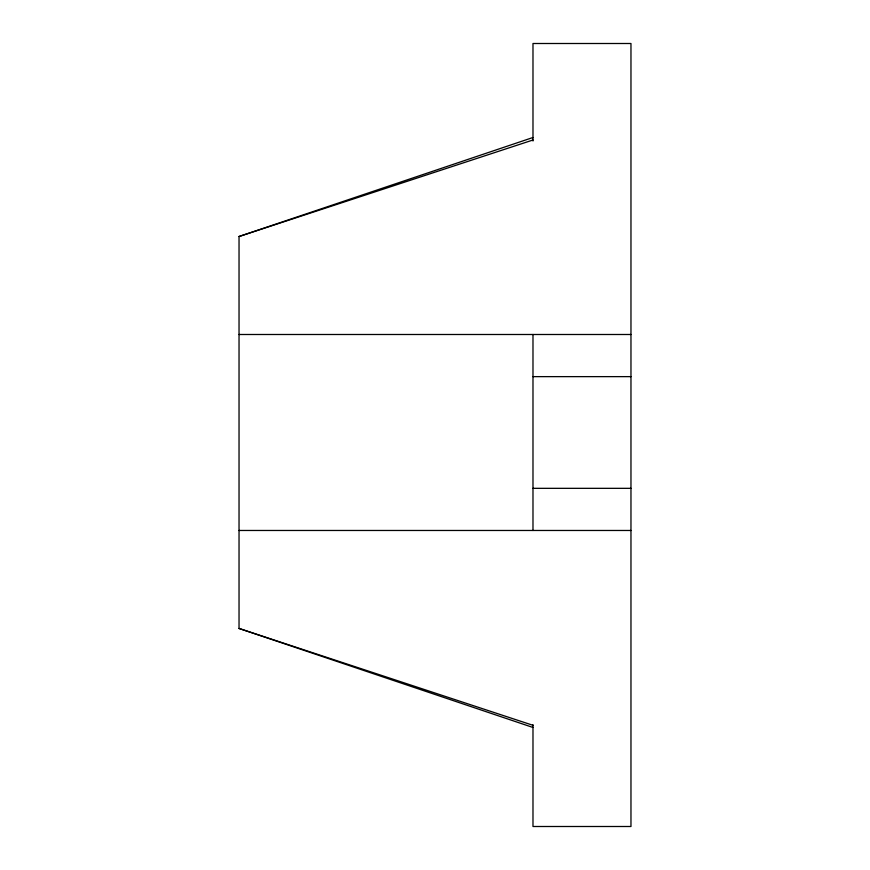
<?xml version="1.0" encoding="UTF-8"?>
<svg xmlns="http://www.w3.org/2000/svg" width="870" height="870" viewBox="0 0 870 870"><rect width="100%" height="100%" fill="white"/><g stroke="black" fill="none" stroke-linecap="round" stroke-linejoin="round"><path stroke-width="1.3" d="M532.984 727.472L239.032 628.455L239.032 236.509L532.984 137.493M239.032 236.509L532.984 140.005M239.032 334.493L630.967 334.493M532.984 376.634L630.967 376.634M532.984 488.331L630.967 488.331M239.032 530.472L630.967 530.472M239.032 628.455L532.984 725.308M532.984 140.994L532.984 43.5L630.967 43.5L630.967 826.5L532.984 826.5L532.984 724.764M532.984 334.493L532.984 530.472"/></g></svg>
